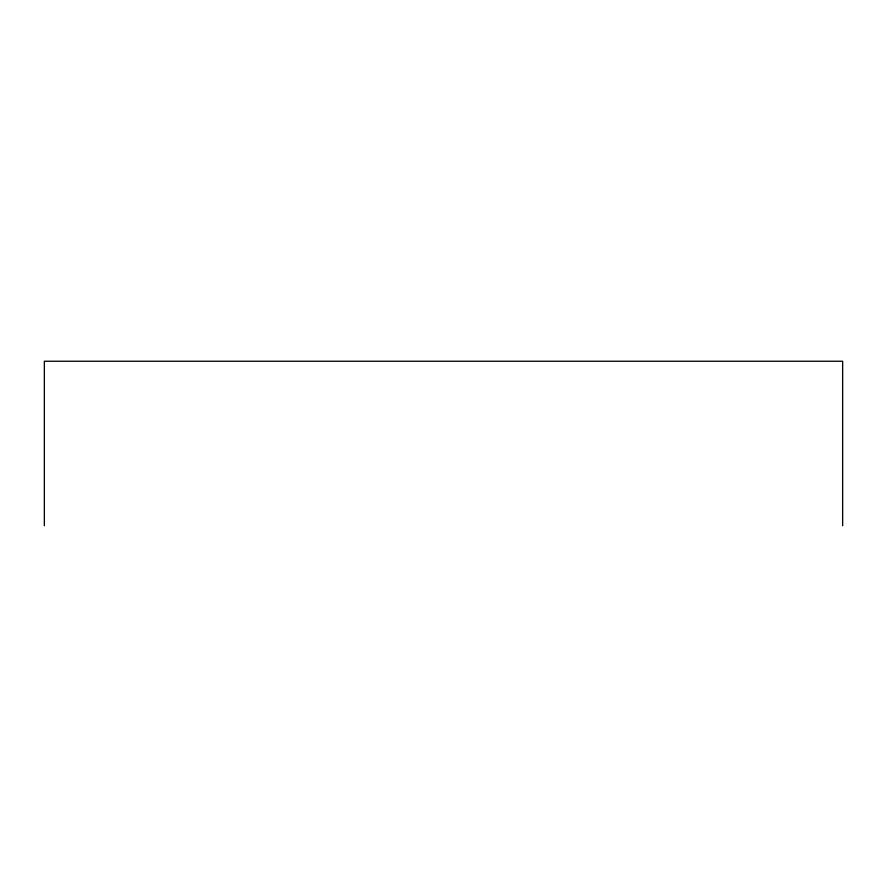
<?xml version="1.0" encoding="UTF-8"?>
<svg xmlns="http://www.w3.org/2000/svg" width="887" height="887" viewBox="0 0 887 887"><rect width="100%" height="100%" fill="white"/><g stroke="black" fill="none" stroke-linecap="round" stroke-linejoin="round"><path stroke-width="1.33" d="M842.65 525.758L842.65 361.242L44.35 361.242L44.35 525.758"/></g></svg>
